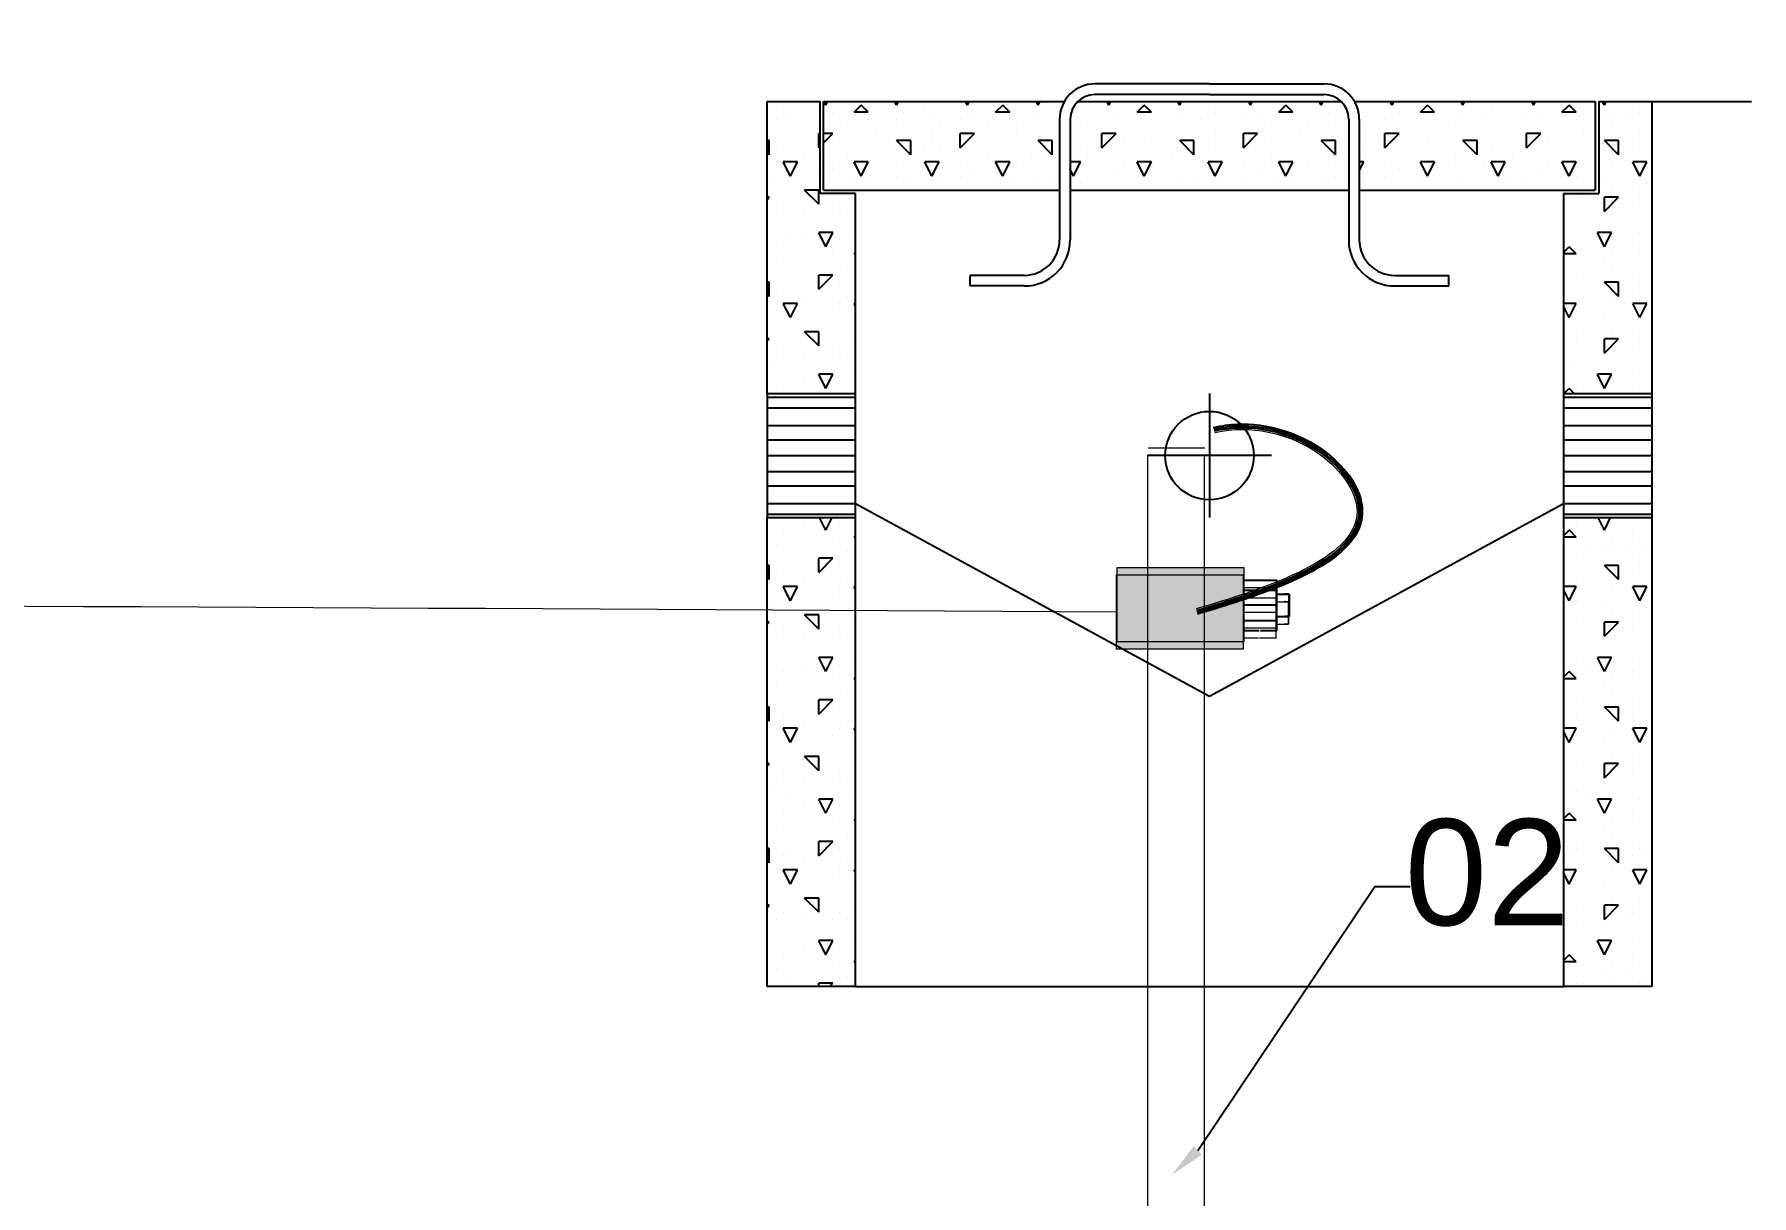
# Model space of a CAD drawing. Header units: inches. Extents: x -3 to 923, y -103 to 154.
# Drawn here: x 617.1718 to 617.657, y 55.8167 to 56.1448 of the extents above; entities that cross this region are included whole.
import ezdxf

# ---------------------------------------------------------------- set-up
doc = ezdxf.new("R2010")
doc.units = ezdxf.units.IN
doc.header["$LTSCALE"] = 10
doc.header["$MEASUREMENT"] = 0
doc.layers.get('DEFPOINTS').update_dxf_attribs({"color": 8})
for name, color, linetype in [('Cotas', 1, 'Continuous'), ('DETALHES', 6, 'Continuous'), ('PARA-RAIOS', 240, 'Continuous')]:
    doc.layers.add(name, color=color, linetype=linetype)
doc.styles.add('Arial', font='arial.ttf')

msp = doc.modelspace()

# ---------------------------------------------------------------- hatches: boundary and pattern name
at = {"layer": 'DETALHES', "linetype": 'Continuous', "lineweight": 0}
for points in [[(617.47779, 55.99416), (617.51356, 55.99416), (617.51356, 55.97318), (617.47779, 55.97318)], [(617.47758, 55.99206), (617.51335, 55.99206), (617.51335, 55.97108), (617.47758, 55.97108)]]:
    msp.add_hatch(color=240, dxfattribs=at).paths.add_polyline_path(points)

# ---------------------------------------------------------------- linework, layer by layer
at = {"layer": 'Cotas', "color": 4, "linetype": 'Continuous'}
for p, q in [((617.50384, 56.13078), (617.4715, 56.13078)), ((617.50384, 56.13078), (617.53619, 56.13078)), ((617.38344, 56.12476), (617.38344, 56.12476)), ((617.39545, 56.12476), (617.39494, 56.12578)), ((617.39544, 56.12476), (617.39595, 56.12578)), ((617.40344, 56.12276), (617.40544, 56.12476)), ((617.40744, 56.12277), (617.40544, 56.12477)), ((617.41545, 56.12476), (617.41494, 56.12578)), ((617.41544, 56.12476), (617.41595, 56.12578)), ((617.42344, 56.12476), (617.42344, 56.12476)), ((617.43545, 56.12476), (617.43494, 56.12578)), ((617.43544, 56.12476), (617.43595, 56.12578)), ((617.44344, 56.12276), (617.44544, 56.12476)), ((617.44744, 56.12277), (617.44544, 56.12477)), ((617.45545, 56.12476), (617.45494, 56.12578)), ((617.45544, 56.12476), (617.45595, 56.12578)), ((617.50384, 56.12778), (617.4715, 56.12778)), ((617.47545, 56.12476), (617.47494, 56.12578)), ((617.47544, 56.12476), (617.47595, 56.12578)), ((617.48344, 56.12276), (617.48544, 56.12476)), ((617.48744, 56.12277), (617.48544, 56.12477)), ((617.49545, 56.12476), (617.49494, 56.12578)), ((617.49544, 56.12476), (617.49595, 56.12578)), ((617.50344, 56.12476), (617.50344, 56.12476)), ((617.50384, 56.12778), (617.53619, 56.12778)), ((617.51545, 56.12476), (617.51494, 56.12578)), ((617.51544, 56.12476), (617.51595, 56.12578)), ((617.52344, 56.12276), (617.52544, 56.12476)), ((617.52744, 56.12277), (617.52544, 56.12477)), ((617.53545, 56.12476), (617.53494, 56.12578)), ((617.53544, 56.12476), (617.53595, 56.12578)), ((617.55545, 56.12476), (617.55494, 56.12578)), ((617.55544, 56.12476), (617.55595, 56.12578)), ((617.56344, 56.12276), (617.56544, 56.12476)), ((617.56744, 56.12277), (617.56544, 56.12477)), ((617.57545, 56.12476), (617.57494, 56.12578)), ((617.57544, 56.12476), (617.57595, 56.12578)), ((617.58344, 56.12476), (617.58344, 56.12476)), ((617.59545, 56.12476), (617.59494, 56.12578)), ((617.59544, 56.12476), (617.59595, 56.12578)), ((617.60344, 56.12276), (617.60544, 56.12476)), ((617.60744, 56.12277), (617.60544, 56.12477)), ((617.61545, 56.12476), (617.61494, 56.12578)), ((617.61544, 56.12476), (617.61595, 56.12578)), ((617.62344, 56.12476), (617.62344, 56.12476)), ((617.38144, 56.12076), (617.38144, 56.12076)), ((617.38544, 56.12276), (617.38544, 56.12276)), ((617.39344, 56.12076), (617.39344, 56.12076)), ((617.39744, 56.12276), (617.39744, 56.12276)), ((617.40744, 56.12276), (617.40344, 56.12276)), ((617.40744, 56.12076), (617.40744, 56.12076)), ((617.41544, 56.12076), (617.41544, 56.12076)), ((617.41744, 56.12276), (617.41744, 56.12276)), ((617.42144, 56.12076), (617.42144, 56.12076)), ((617.42544, 56.12276), (617.42544, 56.12276)), ((617.43344, 56.12076), (617.43344, 56.12076)), ((617.43744, 56.12276), (617.43744, 56.12276)), ((617.44744, 56.12276), (617.44344, 56.12276)), ((617.44744, 56.12076), (617.44744, 56.12076)), ((617.45544, 56.12076), (617.45544, 56.12076)), ((617.45744, 56.12276), (617.45744, 56.12276)), ((617.46144, 56.12076), (617.46144, 56.12076)), ((617.4615, 56.12078), (617.4615, 56.08669)), ((617.4645, 56.12078), (617.4645, 56.08669)), ((617.46544, 56.12276), (617.46544, 56.12276)), ((617.47344, 56.12076), (617.47344, 56.12076)), ((617.47744, 56.12276), (617.47744, 56.12276)), ((617.48744, 56.12276), (617.48344, 56.12276)), ((617.48744, 56.12076), (617.48744, 56.12076)), ((617.49544, 56.12076), (617.49544, 56.12076)), ((617.49744, 56.12276), (617.49744, 56.12276)), ((617.50144, 56.12076), (617.50144, 56.12076)), ((617.50544, 56.12276), (617.50544, 56.12276)), ((617.51344, 56.12076), (617.51344, 56.12076)), ((617.51744, 56.12276), (617.51744, 56.12276)), ((617.52744, 56.12276), (617.52344, 56.12276)), ((617.52744, 56.12076), (617.52744, 56.12076)), ((617.53544, 56.12076), (617.53544, 56.12076)), ((617.53744, 56.12276), (617.53744, 56.12276)), ((617.54144, 56.12076), (617.54144, 56.12076)), ((617.54319, 56.12078), (617.54319, 56.08669)), ((617.54619, 56.12078), (617.54619, 56.08669)), ((617.55344, 56.12076), (617.55344, 56.12076)), ((617.55744, 56.12276), (617.55744, 56.12276)), ((617.56744, 56.12276), (617.56344, 56.12276)), ((617.56744, 56.12076), (617.56744, 56.12076)), ((617.57544, 56.12076), (617.57544, 56.12076)), ((617.57744, 56.12276), (617.57744, 56.12276)), ((617.58144, 56.12076), (617.58144, 56.12076)), ((617.58544, 56.12276), (617.58544, 56.12276)), ((617.59344, 56.12076), (617.59344, 56.12076)), ((617.59744, 56.12276), (617.59744, 56.12276)), ((617.60744, 56.12276), (617.60344, 56.12276)), ((617.60744, 56.12076), (617.60744, 56.12076)), ((617.61544, 56.12076), (617.61544, 56.12076)), ((617.61744, 56.12276), (617.61744, 56.12276)), ((617.62144, 56.12076), (617.62144, 56.12076)), ((617.62544, 56.12276), (617.62544, 56.12276)), ((617.37944, 56.11476), (617.37884, 56.11476)), ((617.37944, 56.11076), (617.37944, 56.11476)), ((617.38544, 56.11676), (617.38544, 56.11676)), ((617.38544, 56.11476), (617.38544, 56.11476)), ((617.38744, 56.11876), (617.38744, 56.11876)), ((617.39384, 56.11676), (617.39344, 56.11676)), ((617.39344, 56.11276), (617.39344, 56.11676)), ((617.39484, 56.11416), (617.39744, 56.11676)), ((617.39744, 56.11676), (617.39484, 56.11676)), ((617.39944, 56.11476), (617.39944, 56.11476)), ((617.40144, 56.11876), (617.40144, 56.11876)), ((617.40544, 56.11476), (617.40544, 56.11476)), ((617.40944, 56.11676), (617.40944, 56.11676)), ((617.41144, 56.11876), (617.41144, 56.11876)), ((617.41944, 56.11077), (617.41544, 56.11477)), ((617.41944, 56.11476), (617.41544, 56.11476)), ((617.41744, 56.11876), (617.41744, 56.11876)), ((617.41944, 56.11076), (617.41944, 56.11476)), ((617.42544, 56.11676), (617.42544, 56.11676)), ((617.42544, 56.11476), (617.42544, 56.11476)), ((617.42744, 56.11876), (617.42744, 56.11876)), ((617.43344, 56.11276), (617.43744, 56.11676)), ((617.43744, 56.11676), (617.43344, 56.11676)), ((617.43344, 56.11276), (617.43344, 56.11676)), ((617.43944, 56.11476), (617.43944, 56.11476)), ((617.44144, 56.11876), (617.44144, 56.11876)), ((617.44544, 56.11476), (617.44544, 56.11476)), ((617.44944, 56.11676), (617.44944, 56.11676)), ((617.45144, 56.11876), (617.45144, 56.11876)), ((617.45944, 56.11077), (617.45544, 56.11477)), ((617.45944, 56.11476), (617.45544, 56.11476)), ((617.45744, 56.11876), (617.45744, 56.11876)), ((617.45944, 56.11076), (617.45944, 56.11476)), ((617.46544, 56.11676), (617.46544, 56.11676)), ((617.46544, 56.11476), (617.46544, 56.11476)), ((617.46744, 56.11876), (617.46744, 56.11876)), ((617.47344, 56.11276), (617.47744, 56.11676)), ((617.47744, 56.11676), (617.47344, 56.11676)), ((617.47344, 56.11276), (617.47344, 56.11676)), ((617.47944, 56.11476), (617.47944, 56.11476)), ((617.48144, 56.11876), (617.48144, 56.11876)), ((617.48544, 56.11476), (617.48544, 56.11476)), ((617.48944, 56.11676), (617.48944, 56.11676)), ((617.49144, 56.11876), (617.49144, 56.11876)), ((617.49944, 56.11077), (617.49544, 56.11477)), ((617.49944, 56.11476), (617.49544, 56.11476)), ((617.49744, 56.11876), (617.49744, 56.11876)), ((617.49944, 56.11076), (617.49944, 56.11476)), ((617.50544, 56.11676), (617.50544, 56.11676)), ((617.50544, 56.11476), (617.50544, 56.11476)), ((617.50744, 56.11876), (617.50744, 56.11876)), ((617.51344, 56.11276), (617.51744, 56.11676)), ((617.51744, 56.11676), (617.51344, 56.11676)), ((617.51344, 56.11276), (617.51344, 56.11676)), ((617.51944, 56.11476), (617.51944, 56.11476)), ((617.52144, 56.11876), (617.52144, 56.11876)), ((617.52544, 56.11476), (617.52544, 56.11476)), ((617.52944, 56.11676), (617.52944, 56.11676)), ((617.53144, 56.11876), (617.53144, 56.11876)), ((617.53944, 56.11077), (617.53544, 56.11477)), ((617.53944, 56.11476), (617.53544, 56.11476)), ((617.53744, 56.11876), (617.53744, 56.11876)), ((617.53944, 56.11076), (617.53944, 56.11476)), ((617.54744, 56.11876), (617.54744, 56.11876)), ((617.55344, 56.11276), (617.55744, 56.11676)), ((617.55744, 56.11676), (617.55344, 56.11676)), ((617.55344, 56.11276), (617.55344, 56.11676)), ((617.55944, 56.11476), (617.55944, 56.11476)), ((617.56144, 56.11876), (617.56144, 56.11876)), ((617.56544, 56.11476), (617.56544, 56.11476)), ((617.56944, 56.11676), (617.56944, 56.11676)), ((617.57144, 56.11876), (617.57144, 56.11876)), ((617.57944, 56.11077), (617.57544, 56.11477)), ((617.57944, 56.11476), (617.57544, 56.11476)), ((617.57744, 56.11876), (617.57744, 56.11876)), ((617.57944, 56.11076), (617.57944, 56.11476)), ((617.58544, 56.11676), (617.58544, 56.11676)), ((617.58544, 56.11476), (617.58544, 56.11476)), ((617.58744, 56.11876), (617.58744, 56.11876)), ((617.59344, 56.11276), (617.59744, 56.11676)), ((617.59744, 56.11676), (617.59344, 56.11676)), ((617.59344, 56.11276), (617.59344, 56.11676)), ((617.59944, 56.11476), (617.59944, 56.11476)), ((617.60144, 56.11876), (617.60144, 56.11876)), ((617.60544, 56.11476), (617.60544, 56.11476)), ((617.60944, 56.11676), (617.60944, 56.11676)), ((617.61144, 56.11876), (617.61144, 56.11876)), ((617.61944, 56.11077), (617.61544, 56.11477)), ((617.61944, 56.11476), (617.61544, 56.11476)), ((617.61744, 56.11876), (617.61744, 56.11876)), ((617.61944, 56.11076), (617.61944, 56.11476)), ((617.62544, 56.11676), (617.62544, 56.11676)), ((617.62544, 56.11476), (617.62544, 56.11476)), ((617.62744, 56.11876), (617.62744, 56.11876)), ((617.37944, 56.11077), (617.37884, 56.11137)), ((617.38344, 56.11276), (617.38344, 56.11276)), ((617.38744, 56.11276), (617.38744, 56.11276)), ((617.38944, 56.11076), (617.38944, 56.11076)), ((617.39344, 56.11276), (617.39384, 56.11316)), ((617.40144, 56.11076), (617.40144, 56.11076)), ((617.41344, 56.11076), (617.41344, 56.11076)), ((617.42344, 56.11276), (617.42344, 56.11276)), ((617.42744, 56.11276), (617.42744, 56.11276)), ((617.42944, 56.11076), (617.42944, 56.11076)), ((617.44144, 56.11076), (617.44144, 56.11076)), ((617.45344, 56.11076), (617.45344, 56.11076)), ((617.46744, 56.11276), (617.46744, 56.11276)), ((617.46944, 56.11076), (617.46944, 56.11076)), ((617.48144, 56.11076), (617.48144, 56.11076)), ((617.49344, 56.11076), (617.49344, 56.11076)), ((617.50344, 56.11276), (617.50344, 56.11276)), ((617.50744, 56.11276), (617.50744, 56.11276)), ((617.50944, 56.11076), (617.50944, 56.11076)), ((617.52144, 56.11076), (617.52144, 56.11076)), ((617.53344, 56.11076), (617.53344, 56.11076)), ((617.54744, 56.11276), (617.54744, 56.11276)), ((617.54944, 56.11076), (617.54944, 56.11076)), ((617.56144, 56.11076), (617.56144, 56.11076)), ((617.57344, 56.11076), (617.57344, 56.11076)), ((617.58344, 56.11276), (617.58344, 56.11276)), ((617.58744, 56.11276), (617.58744, 56.11276)), ((617.58944, 56.11076), (617.58944, 56.11076)), ((617.60144, 56.11076), (617.60144, 56.11076)), ((617.62344, 56.11276), (617.62344, 56.11276)), ((617.62744, 56.11276), (617.62744, 56.11276)), ((617.37944, 56.10476), (617.37944, 56.10476)), ((617.38144, 56.10876), (617.38144, 56.10876)), ((617.38544, 56.10476), (617.38344, 56.10876)), ((617.38544, 56.10876), (617.38344, 56.10876)), ((617.38544, 56.10476), (617.38744, 56.10876)), ((617.38744, 56.10876), (617.38544, 56.10876)), ((617.39344, 56.10876), (617.39344, 56.10876)), ((617.39344, 56.10476), (617.39344, 56.10476)), ((617.39744, 56.10676), (617.39744, 56.10676)), ((617.39944, 56.10876), (617.39944, 56.10876)), ((617.40544, 56.10476), (617.40344, 56.10876)), ((617.40744, 56.10876), (617.40344, 56.10876)), ((617.40344, 56.10476), (617.40344, 56.10476)), ((617.40544, 56.10476), (617.40744, 56.10876)), ((617.40744, 56.10476), (617.40744, 56.10476)), ((617.41144, 56.10876), (617.41144, 56.10876)), ((617.41544, 56.10476), (617.41544, 56.10476)), ((617.41744, 56.10876), (617.41744, 56.10876)), ((617.41944, 56.10476), (617.41944, 56.10476)), ((617.42144, 56.10876), (617.42144, 56.10876)), ((617.42544, 56.10476), (617.42344, 56.10876)), ((617.42544, 56.10876), (617.42344, 56.10876)), ((617.42544, 56.10476), (617.42744, 56.10876)), ((617.42744, 56.10876), (617.42544, 56.10876)), ((617.43344, 56.10876), (617.43344, 56.10876)), ((617.43344, 56.10476), (617.43344, 56.10476)), ((617.43744, 56.10676), (617.43744, 56.10676)), ((617.43944, 56.10876), (617.43944, 56.10876)), ((617.44544, 56.10476), (617.44344, 56.10876)), ((617.44744, 56.10876), (617.44344, 56.10876)), ((617.44344, 56.10476), (617.44344, 56.10476)), ((617.44544, 56.10476), (617.44744, 56.10876)), ((617.44744, 56.10476), (617.44744, 56.10476)), ((617.45144, 56.10876), (617.45144, 56.10876)), ((617.45544, 56.10476), (617.45544, 56.10476)), ((617.45744, 56.10876), (617.45744, 56.10876)), ((617.45944, 56.10476), (617.45944, 56.10476)), ((617.46144, 56.10876), (617.46144, 56.10876)), ((617.46544, 56.10876), (617.4645, 56.10876)), ((617.46544, 56.10476), (617.4645, 56.10666)), ((617.46544, 56.10476), (617.46744, 56.10876)), ((617.46744, 56.10876), (617.46544, 56.10876)), ((617.47344, 56.10876), (617.47344, 56.10876)), ((617.47344, 56.10476), (617.47344, 56.10476)), ((617.47744, 56.10676), (617.47744, 56.10676)), ((617.47944, 56.10876), (617.47944, 56.10876)), ((617.48544, 56.10476), (617.48344, 56.10876)), ((617.48744, 56.10876), (617.48344, 56.10876)), ((617.48344, 56.10476), (617.48344, 56.10476)), ((617.48544, 56.10476), (617.48744, 56.10876)), ((617.48744, 56.10476), (617.48744, 56.10476)), ((617.49144, 56.10876), (617.49144, 56.10876)), ((617.49544, 56.10476), (617.49544, 56.10476)), ((617.49744, 56.10876), (617.49744, 56.10876)), ((617.49944, 56.10476), (617.49944, 56.10476)), ((617.50144, 56.10876), (617.50144, 56.10876)), ((617.50544, 56.10476), (617.50344, 56.10876)), ((617.50544, 56.10876), (617.50344, 56.10876)), ((617.50544, 56.10476), (617.50744, 56.10876)), ((617.50744, 56.10876), (617.50544, 56.10876)), ((617.51344, 56.10876), (617.51344, 56.10876)), ((617.51344, 56.10476), (617.51344, 56.10476)), ((617.51744, 56.10676), (617.51744, 56.10676)), ((617.51944, 56.10876), (617.51944, 56.10876)), ((617.52544, 56.10476), (617.52344, 56.10876)), ((617.52744, 56.10876), (617.52344, 56.10876)), ((617.52344, 56.10476), (617.52344, 56.10476)), ((617.52544, 56.10476), (617.52744, 56.10876)), ((617.52744, 56.10476), (617.52744, 56.10476)), ((617.53144, 56.10876), (617.53144, 56.10876)), ((617.53544, 56.10476), (617.53544, 56.10476)), ((617.53744, 56.10876), (617.53744, 56.10876)), ((617.53944, 56.10476), (617.53944, 56.10476)), ((617.54144, 56.10876), (617.54144, 56.10876)), ((617.54619, 56.10625), (617.54744, 56.10876)), ((617.54744, 56.10876), (617.54619, 56.10876)), ((617.55344, 56.10876), (617.55344, 56.10876)), ((617.55344, 56.10476), (617.55344, 56.10476)), ((617.55744, 56.10676), (617.55744, 56.10676)), ((617.55944, 56.10876), (617.55944, 56.10876)), ((617.56544, 56.10476), (617.56344, 56.10876)), ((617.56744, 56.10876), (617.56344, 56.10876)), ((617.56344, 56.10476), (617.56344, 56.10476)), ((617.56544, 56.10476), (617.56744, 56.10876)), ((617.56744, 56.10476), (617.56744, 56.10476)), ((617.57144, 56.10876), (617.57144, 56.10876)), ((617.57544, 56.10476), (617.57544, 56.10476)), ((617.57744, 56.10876), (617.57744, 56.10876)), ((617.57944, 56.10476), (617.57944, 56.10476)), ((617.58144, 56.10876), (617.58144, 56.10876)), ((617.58544, 56.10476), (617.58344, 56.10876)), ((617.58544, 56.10876), (617.58344, 56.10876)), ((617.58544, 56.10476), (617.58744, 56.10876)), ((617.58744, 56.10876), (617.58544, 56.10876)), ((617.59344, 56.10876), (617.59344, 56.10876)), ((617.59344, 56.10476), (617.59344, 56.10476)), ((617.59744, 56.10676), (617.59744, 56.10676)), ((617.59944, 56.10876), (617.59944, 56.10876)), ((617.60544, 56.10476), (617.60344, 56.10876)), ((617.60744, 56.10876), (617.60344, 56.10876)), ((617.60344, 56.10476), (617.60344, 56.10476)), ((617.60544, 56.10476), (617.60744, 56.10876)), ((617.60744, 56.10476), (617.60744, 56.10476)), ((617.61144, 56.10876), (617.61144, 56.10876)), ((617.61544, 56.10476), (617.61544, 56.10476)), ((617.61744, 56.10876), (617.61744, 56.10876)), ((617.61944, 56.10476), (617.61944, 56.10476)), ((617.62144, 56.10876), (617.62144, 56.10876)), ((617.62544, 56.10476), (617.62344, 56.10876)), ((617.62544, 56.10876), (617.62344, 56.10876)), ((617.62544, 56.10476), (617.62744, 56.10876)), ((617.62744, 56.10876), (617.62544, 56.10876)), ((617.38544, 56.10076), (617.38544, 56.10076)), ((617.38744, 56.10276), (617.38744, 56.10276)), ((617.39344, 56.09677), (617.38944, 56.10077)), ((617.39344, 56.10076), (617.38944, 56.10076)), ((617.39344, 56.09676), (617.39344, 56.10076)), ((617.42744, 56.10276), (617.42744, 56.10276)), ((617.46744, 56.10276), (617.46744, 56.10276)), ((617.50744, 56.10276), (617.50744, 56.10276)), ((617.54744, 56.10276), (617.54744, 56.10276)), ((617.58744, 56.10276), (617.58744, 56.10276)), ((617.61744, 56.10076), (617.61744, 56.10076)), ((617.61744, 56.10076), (617.61744, 56.10076)), ((617.62544, 56.10076), (617.62544, 56.10076)), ((617.62744, 56.10276), (617.62744, 56.10276)), ((617.37884, 56.09816), (617.37944, 56.09876)), ((617.37944, 56.09876), (617.37884, 56.09876)), ((617.38344, 56.09676), (617.38344, 56.09676)), ((617.38544, 56.09876), (617.38544, 56.09876)), ((617.39944, 56.09676), (617.39944, 56.09676)), ((617.40344, 56.09876), (617.40344, 56.09876)), ((617.60744, 56.09876), (617.60744, 56.09876)), ((617.60744, 56.09876), (617.60744, 56.09876)), ((617.61344, 56.09676), (617.61344, 56.09676)), ((617.61544, 56.09476), (617.61944, 56.09876)), ((617.61944, 56.09876), (617.61544, 56.09876)), ((617.61544, 56.09476), (617.61544, 56.09876)), ((617.62344, 56.09676), (617.62344, 56.09676)), ((617.62544, 56.09876), (617.62544, 56.09876)), ((617.37944, 56.09076), (617.37944, 56.09076)), ((617.38144, 56.09476), (617.38144, 56.09476)), ((617.38944, 56.09476), (617.38944, 56.09476)), ((617.39344, 56.09276), (617.39344, 56.09276)), ((617.39744, 56.09476), (617.39744, 56.09476)), ((617.40144, 56.09476), (617.40144, 56.09476)), ((617.60544, 56.09276), (617.60544, 56.09276)), ((617.61344, 56.09076), (617.61344, 56.09076)), ((617.61944, 56.09076), (617.61944, 56.09076)), ((617.62144, 56.09476), (617.62144, 56.09476)), ((617.38544, 56.08876), (617.38544, 56.08876)), ((617.38944, 56.08676), (617.38944, 56.08676)), ((617.39744, 56.08876), (617.39344, 56.08876)), ((617.39545, 56.08476), (617.39345, 56.08876)), ((617.39544, 56.08476), (617.39744, 56.08876)), ((617.39944, 56.08676), (617.39944, 56.08676)), ((617.40344, 56.08876), (617.40344, 56.08876)), ((617.61744, 56.08876), (617.61344, 56.08876)), ((617.61545, 56.08476), (617.61345, 56.08876)), ((617.61544, 56.08476), (617.61744, 56.08876)), ((617.62544, 56.08876), (617.62544, 56.08876)), ((617.38144, 56.08076), (617.38144, 56.08076)), ((617.38344, 56.08476), (617.38344, 56.08476)), ((617.38544, 56.08276), (617.38544, 56.08276)), ((617.39344, 56.08076), (617.39344, 56.08076)), ((617.39744, 56.08276), (617.39744, 56.08276)), ((617.40344, 56.08276), (617.40384, 56.08316)), ((617.40384, 56.08276), (617.40344, 56.08276)), ((617.60384, 56.08316), (617.60544, 56.08476)), ((617.60744, 56.08276), (617.60384, 56.08276)), ((617.60744, 56.08277), (617.60544, 56.08477)), ((617.60744, 56.08276), (617.60744, 56.08276)), ((617.61144, 56.08276), (617.61144, 56.08276)), ((617.61544, 56.08076), (617.61544, 56.08076)), ((617.61744, 56.08276), (617.61744, 56.08276)), ((617.62144, 56.08076), (617.62144, 56.08076)), ((617.62344, 56.08476), (617.62344, 56.08476)), ((617.62544, 56.08276), (617.62544, 56.08276)), ((617.38544, 56.07676), (617.38544, 56.07676)), ((617.38744, 56.07876), (617.38744, 56.07876)), ((617.39344, 56.07276), (617.39744, 56.07676)), ((617.39744, 56.07676), (617.39344, 56.07676)), ((617.39344, 56.07276), (617.39344, 56.07676)), ((617.40144, 56.07876), (617.40144, 56.07876)), ((617.4515, 56.07669), (617.43624, 56.07669)), ((617.43624, 56.07369), (617.43624, 56.07669)), ((617.55619, 56.07669), (617.57144, 56.07669)), ((617.57144, 56.07369), (617.57144, 56.07669)), ((617.60944, 56.07676), (617.60944, 56.07676)), ((617.61744, 56.07876), (617.61744, 56.07876)), ((617.62544, 56.07676), (617.62544, 56.07676)), ((617.62744, 56.07876), (617.62744, 56.07876)), ((617.37944, 56.07476), (617.37884, 56.07476)), ((617.37944, 56.07077), (617.37884, 56.07137)), ((617.37944, 56.07076), (617.37944, 56.07476)), ((617.38344, 56.07276), (617.38344, 56.07276)), ((617.38544, 56.07476), (617.38544, 56.07476)), ((617.38744, 56.07276), (617.38744, 56.07276)), ((617.38944, 56.07076), (617.38944, 56.07076)), ((617.39944, 56.07476), (617.39944, 56.07476)), ((617.40144, 56.07076), (617.40144, 56.07076)), ((617.4515, 56.07369), (617.43624, 56.07369)), ((617.55619, 56.07369), (617.57144, 56.07369)), ((617.60544, 56.07476), (617.60544, 56.07476)), ((617.61144, 56.07276), (617.61144, 56.07276)), ((617.61344, 56.07076), (617.61344, 56.07076)), ((617.61944, 56.07077), (617.61544, 56.07477)), ((617.61944, 56.07476), (617.61544, 56.07476)), ((617.61944, 56.07076), (617.61944, 56.07476)), ((617.62344, 56.07276), (617.62344, 56.07276)), ((617.62544, 56.07476), (617.62544, 56.07476)), ((617.62744, 56.07276), (617.62744, 56.07276)), ((617.38144, 56.06876), (617.38144, 56.06876)), ((617.38544, 56.06476), (617.38344, 56.06876)), ((617.38544, 56.06876), (617.38344, 56.06876)), ((617.38544, 56.06476), (617.38744, 56.06876)), ((617.38744, 56.06876), (617.38544, 56.06876)), ((617.39344, 56.06876), (617.39344, 56.06876)), ((617.39744, 56.06676), (617.39744, 56.06676)), ((617.39944, 56.06876), (617.39944, 56.06876)), ((617.40384, 56.06797), (617.40344, 56.06876)), ((617.40384, 56.06876), (617.40344, 56.06876)), ((617.60744, 56.06876), (617.60384, 56.06876)), ((617.60544, 56.06476), (617.60384, 56.06797)), ((617.60544, 56.06476), (617.60744, 56.06876)), ((617.60744, 56.06676), (617.60744, 56.06676)), ((617.61744, 56.06876), (617.61744, 56.06876)), ((617.62144, 56.06876), (617.62144, 56.06876)), ((617.62544, 56.06476), (617.62344, 56.06876)), ((617.62544, 56.06876), (617.62344, 56.06876)), ((617.62544, 56.06476), (617.62744, 56.06876)), ((617.62744, 56.06876), (617.62544, 56.06876)), ((617.37944, 56.06476), (617.37944, 56.06476)), ((617.38744, 56.06276), (617.38744, 56.06276)), ((617.39344, 56.06476), (617.39344, 56.06476)), ((617.40344, 56.06476), (617.40344, 56.06476)), ((617.61144, 56.06476), (617.61144, 56.06476)), ((617.61544, 56.06476), (617.61544, 56.06476)), ((617.61944, 56.06476), (617.61944, 56.06476)), ((617.62744, 56.06276), (617.62744, 56.06276)), ((617.37884, 56.05816), (617.37944, 56.05876)), ((617.37944, 56.05876), (617.37884, 56.05876)), ((617.38344, 56.05676), (617.38344, 56.05676)), ((617.38544, 56.06076), (617.38544, 56.06076)), ((617.38544, 56.05876), (617.38544, 56.05876)), ((617.39344, 56.05677), (617.38944, 56.06077)), ((617.39344, 56.06076), (617.38944, 56.06076)), ((617.39344, 56.05676), (617.39344, 56.06076)), ((617.39944, 56.05676), (617.39944, 56.05676)), ((617.40344, 56.05876), (617.40344, 56.05876)), ((617.60544, 56.06076), (617.60544, 56.06076)), ((617.60744, 56.06076), (617.60744, 56.06076)), ((617.60744, 56.05876), (617.60744, 56.05876)), ((617.61344, 56.05676), (617.61344, 56.05676)), ((617.61544, 56.05476), (617.61944, 56.05876)), ((617.61944, 56.05876), (617.61544, 56.05876)), ((617.61544, 56.05476), (617.61544, 56.05876)), ((617.61744, 56.06076), (617.61744, 56.06076)), ((617.61744, 56.06076), (617.61744, 56.06076)), ((617.62344, 56.05676), (617.62344, 56.05676)), ((617.62544, 56.06076), (617.62544, 56.06076)), ((617.62544, 56.05876), (617.62544, 56.05876)), ((617.38144, 56.05476), (617.38144, 56.05476)), ((617.38944, 56.05476), (617.38944, 56.05476)), ((617.39344, 56.05276), (617.39344, 56.05276)), ((617.39744, 56.05476), (617.39744, 56.05476)), ((617.40144, 56.05476), (617.40144, 56.05476)), ((617.60544, 56.05276), (617.60544, 56.05276)), ((617.62144, 56.05476), (617.62144, 56.05476)), ((617.37944, 56.05076), (617.37944, 56.05076)), ((617.38544, 56.04876), (617.38544, 56.04876)), ((617.38944, 56.04676), (617.38944, 56.04676)), ((617.39744, 56.04876), (617.39344, 56.04876)), ((617.39545, 56.04476), (617.39345, 56.04876)), ((617.39544, 56.04476), (617.39744, 56.04876)), ((617.39944, 56.04676), (617.39944, 56.04676)), ((617.40344, 56.04876), (617.40344, 56.04876)), ((617.61144, 56.04676), (617.61144, 56.04676)), ((617.61344, 56.05076), (617.61344, 56.05076)), ((617.61744, 56.04876), (617.61344, 56.04876)), ((617.61545, 56.04476), (617.61345, 56.04876)), ((617.61544, 56.04476), (617.61744, 56.04876)), ((617.61944, 56.05076), (617.61944, 56.05076)), ((617.62544, 56.04876), (617.62544, 56.04876)), ((617.37884, 56.04328), (617.37884, 56.00828)), ((617.37884, 56.04328), (617.40384, 56.04328)), ((617.37884, 56.04328), (617.40384, 56.04328)), ((617.37884, 56.04328), (617.40384, 56.04328)), ((617.37884, 56.04228), (617.40384, 56.04228)), ((617.38344, 56.04476), (617.38344, 56.04476)), ((617.40384, 56.00828), (617.40384, 56.04328)), ((617.50384, 56.04328), (617.50384, 56.00828)), ((617.60384, 56.04328), (617.62884, 56.04328)), ((617.60384, 56.04328), (617.62884, 56.04328)), ((617.60384, 56.04328), (617.60384, 56.00828)), ((617.60384, 56.04228), (617.62884, 56.04228)), ((617.60396, 56.04328), (617.60544, 56.04476)), ((617.60693, 56.04328), (617.60544, 56.04477)), ((617.60744, 56.04476), (617.60744, 56.04476)), ((617.62344, 56.04476), (617.62344, 56.04476)), ((617.62884, 56.04328), (617.62884, 56.00828)), ((617.37884, 56.03928), (617.40384, 56.03928)), ((617.60384, 56.03928), (617.62884, 56.03928)), ((617.37884, 56.03428), (617.40384, 56.03428)), ((617.60384, 56.03428), (617.62884, 56.03428)), ((617.37884, 56.03028), (617.40384, 56.03028)), ((617.60384, 56.03028), (617.62884, 56.03028)), ((617.37884, 56.02578), (617.40384, 56.02578)), ((617.37884, 56.02578), (617.40384, 56.02578)), ((617.52134, 56.02578), (617.48634, 56.02578)), ((617.60384, 56.02578), (617.62884, 56.02578)), ((617.37884, 56.02128), (617.40384, 56.02128)), ((617.37884, 56.01728), (617.40384, 56.01728)), ((617.60384, 56.02128), (617.62884, 56.02128)), ((617.60384, 56.01728), (617.62884, 56.01728)), ((617.37884, 56.01228), (617.40384, 56.01228)), ((617.37884, 56.00928), (617.40384, 56.00928)), ((617.37884, 56.00828), (617.40384, 56.00828)), ((617.37884, 56.00828), (617.40384, 56.00828)), ((617.39545, 56.00476), (617.39369, 56.00828)), ((617.39544, 56.00476), (617.3972, 56.00828)), ((617.50384, 55.9577), (617.40384, 56.01217)), ((617.60384, 56.01217), (617.50384, 55.9577)), ((617.60384, 56.01228), (617.62884, 56.01228)), ((617.60384, 56.00928), (617.62884, 56.00928)), ((617.60384, 56.00828), (617.62884, 56.00828)), ((617.61545, 56.00476), (617.61369, 56.00828)), ((617.61544, 56.00476), (617.6172, 56.00828)), ((617.38344, 56.00476), (617.38344, 56.00476)), ((617.38544, 56.00276), (617.38544, 56.00276)), ((617.38944, 56.00676), (617.38944, 56.00676)), ((617.39744, 56.00276), (617.39744, 56.00276)), ((617.39944, 56.00676), (617.39944, 56.00676)), ((617.40344, 56.00276), (617.40384, 56.00316)), ((617.40384, 56.00276), (617.40344, 56.00276)), ((617.60384, 56.00316), (617.60544, 56.00476)), ((617.60744, 56.00276), (617.60384, 56.00276)), ((617.60744, 56.00277), (617.60544, 56.00477)), ((617.60744, 56.00676), (617.60744, 56.00676)), ((617.61744, 56.00276), (617.61744, 56.00276)), ((617.62344, 56.00476), (617.62344, 56.00476)), ((617.62544, 56.00276), (617.62544, 56.00276)), ((617.38144, 56.00076), (617.38144, 56.00076)), ((617.38744, 55.99876), (617.38744, 55.99876)), ((617.39344, 56.00076), (617.39344, 56.00076)), ((617.40144, 55.99876), (617.40144, 55.99876)), ((617.61144, 56.00076), (617.61144, 56.00076)), ((617.61544, 56.00076), (617.61544, 56.00076)), ((617.61744, 55.99876), (617.61744, 55.99876)), ((617.62144, 56.00076), (617.62144, 56.00076)), ((617.62744, 55.99876), (617.62744, 55.99876)), ((617.37944, 55.99476), (617.37884, 55.99476)), ((617.37944, 55.99076), (617.37944, 55.99476)), ((617.38544, 55.99676), (617.38544, 55.99676)), ((617.38544, 55.99476), (617.38544, 55.99476)), ((617.39344, 55.99276), (617.39744, 55.99676)), ((617.39744, 55.99676), (617.39344, 55.99676)), ((617.39344, 55.99276), (617.39344, 55.99676)), ((617.39944, 55.99476), (617.39944, 55.99476)), ((617.60544, 55.99476), (617.60544, 55.99476)), ((617.60944, 55.99676), (617.60944, 55.99676)), ((617.61944, 55.99077), (617.61544, 55.99477)), ((617.61944, 55.99476), (617.61544, 55.99476)), ((617.61944, 55.99076), (617.61944, 55.99476)), ((617.62544, 55.99676), (617.62544, 55.99676)), ((617.62544, 55.99476), (617.62544, 55.99476)), ((617.37944, 55.99077), (617.37884, 55.99137)), ((617.38144, 55.98876), (617.38144, 55.98876)), ((617.38344, 55.99276), (617.38344, 55.99276)), ((617.38544, 55.98476), (617.38344, 55.98876)), ((617.38544, 55.98876), (617.38344, 55.98876)), ((617.38544, 55.98476), (617.38744, 55.98876)), ((617.38744, 55.98876), (617.38544, 55.98876)), ((617.38744, 55.99276), (617.38744, 55.99276)), ((617.38944, 55.99076), (617.38944, 55.99076)), ((617.39344, 55.98876), (617.39344, 55.98876)), ((617.39944, 55.98876), (617.39944, 55.98876)), ((617.40144, 55.99076), (617.40144, 55.99076)), ((617.40384, 55.98797), (617.40344, 55.98876)), ((617.40384, 55.98876), (617.40344, 55.98876)), ((617.60744, 55.98876), (617.60384, 55.98876)), ((617.60544, 55.98476), (617.60744, 55.98876)), ((617.60744, 55.99076), (617.60744, 55.99076)), ((617.61144, 55.99276), (617.61144, 55.99276)), ((617.61344, 55.99076), (617.61344, 55.99076)), ((617.61744, 55.98876), (617.61744, 55.98876)), ((617.62144, 55.98876), (617.62144, 55.98876)), ((617.62344, 55.99276), (617.62344, 55.99276)), ((617.62544, 55.98476), (617.62344, 55.98876)), ((617.62544, 55.98876), (617.62344, 55.98876)), ((617.62544, 55.98476), (617.62744, 55.98876)), ((617.62744, 55.98876), (617.62544, 55.98876)), ((617.62744, 55.99276), (617.62744, 55.99276)), ((617.37944, 55.98476), (617.37944, 55.98476)), ((617.39344, 55.98476), (617.39344, 55.98476)), ((617.39744, 55.98676), (617.39744, 55.98676)), ((617.40344, 55.98476), (617.40344, 55.98476)), ((617.60544, 55.98476), (617.60384, 55.98797)), ((617.60744, 55.98476), (617.60744, 55.98476)), ((617.61544, 55.98476), (617.61544, 55.98476)), ((617.61944, 55.98476), (617.61944, 55.98476)), ((617.37884, 55.97816), (617.37944, 55.97876)), ((617.37944, 55.97876), (617.37884, 55.97876)), ((617.38544, 55.98076), (617.38544, 55.98076)), ((617.38544, 55.97876), (617.38544, 55.97876)), ((617.38744, 55.98276), (617.38744, 55.98276)), ((617.39344, 55.97677), (617.38944, 55.98077)), ((617.39344, 55.98076), (617.38944, 55.98076)), ((617.39344, 55.97676), (617.39344, 55.98076)), ((617.40344, 55.97876), (617.40344, 55.97876)), ((617.60544, 55.98076), (617.60544, 55.98076)), ((617.60744, 55.97876), (617.60744, 55.97876)), ((617.61544, 55.97476), (617.61944, 55.97876)), ((617.61944, 55.97876), (617.61544, 55.97876)), ((617.61544, 55.97476), (617.61544, 55.97876)), ((617.61744, 55.98076), (617.61744, 55.98076)), ((617.61744, 55.98076), (617.61744, 55.98076)), ((617.62544, 55.98076), (617.62544, 55.98076)), ((617.62544, 55.97876), (617.62544, 55.97876)), ((617.62744, 55.98276), (617.62744, 55.98276)), ((617.38144, 55.97476), (617.38144, 55.97476)), ((617.38344, 55.97676), (617.38344, 55.97676)), ((617.38944, 55.97476), (617.38944, 55.97476)), ((617.39744, 55.97476), (617.39744, 55.97476)), ((617.39944, 55.97676), (617.39944, 55.97676)), ((617.40144, 55.97476), (617.40144, 55.97476)), ((617.61144, 55.97476), (617.61144, 55.97476)), ((617.61344, 55.97676), (617.61344, 55.97676)), ((617.62144, 55.97476), (617.62144, 55.97476)), ((617.62344, 55.97676), (617.62344, 55.97676)), ((617.37944, 55.97076), (617.37944, 55.97076)), ((617.38544, 55.96876), (617.38544, 55.96876)), ((617.39344, 55.97276), (617.39344, 55.97276)), ((617.39744, 55.96876), (617.39344, 55.96876)), ((617.39545, 55.96476), (617.39345, 55.96876)), ((617.39544, 55.96476), (617.39744, 55.96876)), ((617.40344, 55.96876), (617.40344, 55.96876)), ((617.60544, 55.97276), (617.60544, 55.97276)), ((617.60744, 55.96876), (617.60744, 55.96876)), ((617.61344, 55.97076), (617.61344, 55.97076)), ((617.61744, 55.96876), (617.61344, 55.96876)), ((617.61545, 55.96476), (617.61345, 55.96876)), ((617.61544, 55.96476), (617.61744, 55.96876)), ((617.61944, 55.97076), (617.61944, 55.97076)), ((617.62544, 55.96876), (617.62544, 55.96876)), ((617.38344, 55.96476), (617.38344, 55.96476)), ((617.38944, 55.96676), (617.38944, 55.96676)), ((617.39944, 55.96676), (617.39944, 55.96676)), ((617.60384, 55.96316), (617.60544, 55.96476)), ((617.60744, 55.96277), (617.60544, 55.96477)), ((617.61144, 55.96476), (617.61144, 55.96476)), ((617.62344, 55.96476), (617.62344, 55.96476)), ((617.38144, 55.96076), (617.38144, 55.96076)), ((617.38544, 55.96276), (617.38544, 55.96276)), ((617.39344, 55.96076), (617.39344, 55.96076)), ((617.39744, 55.96276), (617.39744, 55.96276)), ((617.40344, 55.96276), (617.40384, 55.96316)), ((617.40384, 55.96276), (617.40344, 55.96276)), ((617.60744, 55.96276), (617.60384, 55.96276)), ((617.61544, 55.96076), (617.61544, 55.96076)), ((617.61744, 55.96276), (617.61744, 55.96276)), ((617.62144, 55.96076), (617.62144, 55.96076)), ((617.62544, 55.96276), (617.62544, 55.96276)), ((617.37944, 55.95476), (617.37884, 55.95476)), ((617.37944, 55.95076), (617.37944, 55.95476)), ((617.38544, 55.95676), (617.38544, 55.95676)), ((617.38544, 55.95476), (617.38544, 55.95476)), ((617.38744, 55.95876), (617.38744, 55.95876)), ((617.39344, 55.95276), (617.39744, 55.95676)), ((617.39744, 55.95676), (617.39344, 55.95676)), ((617.39344, 55.95276), (617.39344, 55.95676)), ((617.39944, 55.95476), (617.39944, 55.95476)), ((617.40144, 55.95876), (617.40144, 55.95876)), ((617.60544, 55.95476), (617.60544, 55.95476)), ((617.60944, 55.95676), (617.60944, 55.95676)), ((617.61144, 55.95676), (617.61144, 55.95676)), ((617.61944, 55.95077), (617.61544, 55.95477)), ((617.61944, 55.95476), (617.61544, 55.95476)), ((617.61744, 55.95876), (617.61744, 55.95876)), ((617.61944, 55.95076), (617.61944, 55.95476)), ((617.62544, 55.95676), (617.62544, 55.95676)), ((617.62544, 55.95476), (617.62544, 55.95476)), ((617.62744, 55.95876), (617.62744, 55.95876)), ((617.37944, 55.95077), (617.37884, 55.95137)), ((617.38344, 55.95276), (617.38344, 55.95276)), ((617.38744, 55.95276), (617.38744, 55.95276)), ((617.38944, 55.95076), (617.38944, 55.95076)), ((617.40144, 55.95076), (617.40144, 55.95076)), ((617.60744, 55.95276), (617.60744, 55.95276)), ((617.61344, 55.95076), (617.61344, 55.95076)), ((617.62344, 55.95276), (617.62344, 55.95276)), ((617.62744, 55.95276), (617.62744, 55.95276)), ((617.37944, 55.94476), (617.37944, 55.94476)), ((617.38144, 55.94876), (617.38144, 55.94876)), ((617.38544, 55.94476), (617.38344, 55.94876)), ((617.38544, 55.94876), (617.38344, 55.94876)), ((617.38544, 55.94476), (617.38744, 55.94876)), ((617.38744, 55.94876), (617.38544, 55.94876)), ((617.39344, 55.94876), (617.39344, 55.94876)), ((617.39344, 55.94476), (617.39344, 55.94476)), ((617.39744, 55.94676), (617.39744, 55.94676)), ((617.39944, 55.94876), (617.39944, 55.94876)), ((617.40384, 55.94797), (617.40344, 55.94876)), ((617.40384, 55.94876), (617.40344, 55.94876)), ((617.40344, 55.94476), (617.40344, 55.94476)), ((617.60744, 55.94876), (617.60384, 55.94876)), ((617.60544, 55.94476), (617.60384, 55.94797)), ((617.60544, 55.94476), (617.60744, 55.94876)), ((617.60744, 55.94676), (617.60744, 55.94676)), ((617.61544, 55.94476), (617.61544, 55.94476)), ((617.61744, 55.94876), (617.61744, 55.94876)), ((617.61944, 55.94476), (617.61944, 55.94476)), ((617.62144, 55.94876), (617.62144, 55.94876)), ((617.62544, 55.94476), (617.62344, 55.94876)), ((617.62544, 55.94876), (617.62344, 55.94876)), ((617.62544, 55.94476), (617.62744, 55.94876)), ((617.62744, 55.94876), (617.62544, 55.94876)), ((617.38544, 55.94076), (617.38544, 55.94076)), ((617.38744, 55.94276), (617.38744, 55.94276)), ((617.39344, 55.93677), (617.38944, 55.94077)), ((617.39344, 55.94076), (617.38944, 55.94076)), ((617.39344, 55.93676), (617.39344, 55.94076)), ((617.60544, 55.94076), (617.60544, 55.94076)), ((617.61744, 55.94076), (617.61744, 55.94076)), ((617.61744, 55.94076), (617.61744, 55.94076)), ((617.62544, 55.94076), (617.62544, 55.94076)), ((617.62744, 55.94276), (617.62744, 55.94276)), ((617.37884, 55.93816), (617.37944, 55.93876)), ((617.37944, 55.93876), (617.37884, 55.93876)), ((617.38344, 55.93676), (617.38344, 55.93676)), ((617.38544, 55.93876), (617.38544, 55.93876)), ((617.39944, 55.93676), (617.39944, 55.93676)), ((617.40344, 55.93876), (617.40344, 55.93876)), ((617.60744, 55.93876), (617.60744, 55.93876)), ((617.61144, 55.93876), (617.61144, 55.93876)), ((617.61344, 55.93676), (617.61344, 55.93676)), ((617.61544, 55.93476), (617.61944, 55.93876)), ((617.61944, 55.93876), (617.61544, 55.93876)), ((617.61544, 55.93476), (617.61544, 55.93876)), ((617.62344, 55.93676), (617.62344, 55.93676)), ((617.62544, 55.93876), (617.62544, 55.93876)), ((617.37944, 55.93076), (617.37944, 55.93076)), ((617.38144, 55.93476), (617.38144, 55.93476)), ((617.38944, 55.93476), (617.38944, 55.93476)), ((617.39344, 55.93276), (617.39344, 55.93276)), ((617.39744, 55.93476), (617.39744, 55.93476)), ((617.40144, 55.93476), (617.40144, 55.93476)), ((617.60544, 55.93276), (617.60544, 55.93276)), ((617.60744, 55.93076), (617.60744, 55.93076)), ((617.61344, 55.93076), (617.61344, 55.93076)), ((617.61944, 55.93076), (617.61944, 55.93076)), ((617.62144, 55.93476), (617.62144, 55.93476)), ((617.38544, 55.92876), (617.38544, 55.92876)), ((617.38944, 55.92676), (617.38944, 55.92676)), ((617.39744, 55.92876), (617.39344, 55.92876)), ((617.39545, 55.92476), (617.39345, 55.92876)), ((617.39544, 55.92476), (617.39744, 55.92876)), ((617.39944, 55.92676), (617.39944, 55.92676)), ((617.40344, 55.92876), (617.40344, 55.92876)), ((617.61144, 55.92876), (617.61144, 55.92876)), ((617.61744, 55.92876), (617.61344, 55.92876)), ((617.61545, 55.92476), (617.61345, 55.92876)), ((617.61544, 55.92476), (617.61744, 55.92876)), ((617.62544, 55.92876), (617.62544, 55.92876)), ((617.38144, 55.92076), (617.38144, 55.92076)), ((617.38344, 55.92476), (617.38344, 55.92476)), ((617.38544, 55.92276), (617.38544, 55.92276)), ((617.39344, 55.92076), (617.39344, 55.92076)), ((617.39744, 55.92276), (617.39744, 55.92276)), ((617.40344, 55.92276), (617.40384, 55.92316)), ((617.40384, 55.92276), (617.40344, 55.92276)), ((617.60384, 55.92316), (617.60544, 55.92476)), ((617.60744, 55.92276), (617.60384, 55.92276)), ((617.60744, 55.92277), (617.60544, 55.92477)), ((617.61144, 55.92076), (617.61144, 55.92076)), ((617.61544, 55.92076), (617.61544, 55.92076)), ((617.61744, 55.92276), (617.61744, 55.92276)), ((617.62144, 55.92076), (617.62144, 55.92076)), ((617.62344, 55.92476), (617.62344, 55.92476)), ((617.62544, 55.92276), (617.62544, 55.92276)), ((617.38544, 55.91676), (617.38544, 55.91676)), ((617.38744, 55.91876), (617.38744, 55.91876)), ((617.39344, 55.91276), (617.39744, 55.91676)), ((617.39744, 55.91676), (617.39344, 55.91676)), ((617.39344, 55.91276), (617.39344, 55.91676)), ((617.40144, 55.91876), (617.40144, 55.91876)), ((617.60944, 55.91676), (617.60944, 55.91676)), ((617.61744, 55.91876), (617.61744, 55.91876)), ((617.62544, 55.91676), (617.62544, 55.91676)), ((617.62744, 55.91876), (617.62744, 55.91876)), ((617.37944, 55.91476), (617.37884, 55.91476)), ((617.37944, 55.91077), (617.37884, 55.91137)), ((617.37944, 55.91076), (617.37944, 55.91476)), ((617.38344, 55.91276), (617.38344, 55.91276)), ((617.38544, 55.91476), (617.38544, 55.91476)), ((617.38744, 55.91276), (617.38744, 55.91276)), ((617.38944, 55.91076), (617.38944, 55.91076)), ((617.39944, 55.91476), (617.39944, 55.91476)), ((617.40144, 55.91076), (617.40144, 55.91076)), ((617.60544, 55.91476), (617.60544, 55.91476)), ((617.60744, 55.91476), (617.60744, 55.91476)), ((617.61344, 55.91076), (617.61344, 55.91076)), ((617.61944, 55.91077), (617.61544, 55.91477)), ((617.61944, 55.91476), (617.61544, 55.91476)), ((617.61944, 55.91076), (617.61944, 55.91476)), ((617.62344, 55.91276), (617.62344, 55.91276)), ((617.62544, 55.91476), (617.62544, 55.91476)), ((617.62744, 55.91276), (617.62744, 55.91276)), ((617.38144, 55.90876), (617.38144, 55.90876)), ((617.38544, 55.90476), (617.38344, 55.90876)), ((617.38544, 55.90876), (617.38344, 55.90876)), ((617.38544, 55.90476), (617.38744, 55.90876)), ((617.38744, 55.90876), (617.38544, 55.90876)), ((617.39344, 55.90876), (617.39344, 55.90876)), ((617.39744, 55.90676), (617.39744, 55.90676)), ((617.39944, 55.90876), (617.39944, 55.90876)), ((617.40384, 55.90797), (617.40344, 55.90876)), ((617.40384, 55.90876), (617.40344, 55.90876)), ((617.60744, 55.90876), (617.60384, 55.90876)), ((617.60544, 55.90476), (617.60384, 55.90797)), ((617.60544, 55.90476), (617.60744, 55.90876)), ((617.60744, 55.90876), (617.60744, 55.90876)), ((617.61744, 55.90876), (617.61744, 55.90876)), ((617.62144, 55.90876), (617.62144, 55.90876)), ((617.62544, 55.90476), (617.62344, 55.90876)), ((617.62544, 55.90876), (617.62344, 55.90876)), ((617.62544, 55.90476), (617.62744, 55.90876)), ((617.62744, 55.90876), (617.62544, 55.90876)), ((617.37944, 55.90476), (617.37944, 55.90476)), ((617.38744, 55.90276), (617.38744, 55.90276)), ((617.39344, 55.90476), (617.39344, 55.90476)), ((617.40344, 55.90476), (617.40344, 55.90476)), ((617.61144, 55.90276), (617.61144, 55.90276)), ((617.61544, 55.90476), (617.61544, 55.90476)), ((617.61944, 55.90476), (617.61944, 55.90476)), ((617.62744, 55.90276), (617.62744, 55.90276)), ((617.37884, 55.89816), (617.37944, 55.89876)), ((617.37944, 55.89876), (617.37884, 55.89876)), ((617.38344, 55.89676), (617.38344, 55.89676)), ((617.38544, 55.90076), (617.38544, 55.90076)), ((617.38544, 55.89876), (617.38544, 55.89876)), ((617.39344, 55.89677), (617.38944, 55.90077)), ((617.39344, 55.90076), (617.38944, 55.90076)), ((617.39344, 55.89676), (617.39344, 55.90076)), ((617.39944, 55.89676), (617.39944, 55.89676)), ((617.40344, 55.89876), (617.40344, 55.89876)), ((617.60544, 55.90076), (617.60544, 55.90076)), ((617.60744, 55.89876), (617.60744, 55.89876)), ((617.61344, 55.89676), (617.61344, 55.89676)), ((617.61544, 55.89476), (617.61944, 55.89876)), ((617.61944, 55.89876), (617.61544, 55.89876)), ((617.61544, 55.89476), (617.61544, 55.89876)), ((617.61744, 55.90076), (617.61744, 55.90076)), ((617.61744, 55.90076), (617.61744, 55.90076)), ((617.62344, 55.89676), (617.62344, 55.89676)), ((617.62544, 55.90076), (617.62544, 55.90076)), ((617.62544, 55.89876), (617.62544, 55.89876)), ((617.38144, 55.89476), (617.38144, 55.89476)), ((617.38944, 55.89476), (617.38944, 55.89476)), ((617.39344, 55.89276), (617.39344, 55.89276)), ((617.39744, 55.89476), (617.39744, 55.89476)), ((617.40144, 55.89476), (617.40144, 55.89476)), ((617.60544, 55.89276), (617.60544, 55.89276)), ((617.60744, 55.89276), (617.60744, 55.89276)), ((617.61144, 55.89276), (617.61144, 55.89276)), ((617.62144, 55.89476), (617.62144, 55.89476)), ((617.37944, 55.89076), (617.37944, 55.89076)), ((617.38544, 55.88876), (617.38544, 55.88876)), ((617.38944, 55.88676), (617.38944, 55.88676)), ((617.39744, 55.88876), (617.39344, 55.88876)), ((617.39545, 55.88476), (617.39345, 55.88876)), ((617.39544, 55.88476), (617.39744, 55.88876)), ((617.39944, 55.88676), (617.39944, 55.88676)), ((617.40344, 55.88876), (617.40344, 55.88876)), ((617.61344, 55.89076), (617.61344, 55.89076)), ((617.61744, 55.88876), (617.61344, 55.88876)), ((617.61545, 55.88476), (617.61345, 55.88876)), ((617.61544, 55.88476), (617.61744, 55.88876)), ((617.61944, 55.89076), (617.61944, 55.89076)), ((617.62544, 55.88876), (617.62544, 55.88876)), ((617.38344, 55.88476), (617.38344, 55.88476)), ((617.38544, 55.88276), (617.38544, 55.88276)), ((617.39744, 55.88276), (617.39744, 55.88276)), ((617.40344, 55.88276), (617.40384, 55.88316)), ((617.40384, 55.88276), (617.40344, 55.88276)), ((617.60384, 55.88316), (617.60544, 55.88476)), ((617.60744, 55.88276), (617.60384, 55.88276)), ((617.60744, 55.88277), (617.60544, 55.88477)), ((617.61144, 55.88476), (617.61144, 55.88476)), ((617.61744, 55.88276), (617.61744, 55.88276)), ((617.62344, 55.88476), (617.62344, 55.88476)), ((617.62544, 55.88276), (617.62544, 55.88276)), ((617.38144, 55.88076), (617.38144, 55.88076)), ((617.38544, 55.87676), (617.38544, 55.87676)), ((617.38744, 55.87876), (617.38744, 55.87876)), ((617.39344, 55.88076), (617.39344, 55.88076)), ((617.39744, 55.87676), (617.39344, 55.87676)), ((617.39344, 55.87578), (617.39344, 55.87676)), ((617.39646, 55.87578), (617.39744, 55.87676)), ((617.40144, 55.87876), (617.40144, 55.87876)), ((617.60744, 55.87676), (617.60744, 55.87676)), ((617.60944, 55.87676), (617.60944, 55.87676)), ((617.61544, 55.88076), (617.61544, 55.88076)), ((617.61744, 55.87876), (617.61744, 55.87876)), ((617.62144, 55.88076), (617.62144, 55.88076)), ((617.62544, 55.87676), (617.62544, 55.87676)), ((617.62744, 55.87876), (617.62744, 55.87876)), ((617.40384, 55.87578), (617.60384, 55.87578))]:
    msp.add_line(p, q, dxfattribs=at)
at = {"layer": 'Cotas', "color": 6, "linetype": 'Continuous'}
for p, q in [((617.37884, 56.12578), (617.39384, 56.12578)), ((617.37884, 56.04328), (617.37884, 56.12578)), ((617.39384, 56.09978), (617.39384, 56.12578)), ((617.39484, 56.12578), (617.46284, 56.12578)), ((617.39484, 56.10078), (617.39484, 56.12578)), ((617.4666, 56.12578), (617.54108, 56.12578)), ((617.54485, 56.12578), (617.61284, 56.12578)), ((617.61284, 56.12578), (617.61284, 56.10078)), ((617.61384, 56.12578), (617.62884, 56.12578)), ((617.61384, 56.12578), (617.61384, 56.09978)), ((617.62884, 56.12578), (617.62884, 56.04328)), ((617.40384, 56.09978), (617.39384, 56.09978)), ((617.39484, 56.10078), (617.4615, 56.10078)), ((617.40384, 56.04328), (617.40384, 56.09978)), ((617.4645, 56.10078), (617.54319, 56.10078)), ((617.54619, 56.10078), (617.61284, 56.10078)), ((617.60384, 56.09978), (617.60384, 56.04328)), ((617.60384, 56.09978), (617.61384, 56.09978)), ((617.37884, 55.87578), (617.37884, 56.00828)), ((617.40384, 55.87578), (617.40384, 56.00828)), ((617.60384, 56.00828), (617.60384, 55.87578)), ((617.62884, 56.00828), (617.62884, 55.87578)), ((617.40384, 55.87578), (617.37884, 55.87578)), ((617.62884, 55.87578), (617.60384, 55.87578))]:
    msp.add_line(p, q, dxfattribs=at)
at = {"layer": 'Cotas', "linetype": 'Continuous'}
msp.add_lwpolyline([(617.50054, 55.82946), (617.55057, 55.90404), (617.56057, 55.90404)], dxfattribs=at)
at = {"layer": 'Cotas', "color": 4, "linetype": 'Continuous'}
msp.add_circle((617.50384, 56.02578), 0.0125, dxfattribs=at)
for centre, radius, start, end in [((617.4715, 56.12078), 0.01, 90, 180), ((617.53619, 56.12078), 0.01, 0, 90), ((617.4715, 56.12078), 0.007, 90, 180), ((617.53619, 56.12078), 0.007, 0, 90), ((617.4515, 56.08669), 0.013, 270, 0), ((617.4515, 56.08669), 0.01, 270, 0), ((617.55619, 56.08669), 0.013, 180, 270), ((617.55619, 56.08669), 0.01, 180, 270)]:
    msp.add_arc(centre, radius, start, end, dxfattribs=at)
at = {"layer": 'Cotas', "linetype": 'Continuous'}
msp.add_solid([(617.50168, 55.82825), (617.49325, 55.82262), (617.49939, 55.83068)], dxfattribs=at)
at = {"layer": 'DEFPOINTS', "color": 0, "linetype": 'ByBlock'}
msp.add_point((617.65704, 55.92578), dxfattribs=at)
at = {"layer": 'DETALHES', "color": 240, "linetype": 'Continuous', "lineweight": 0}
for p, q in [((617.50255, 56.02788), (617.48655, 56.02788)), ((617.48634, 56.02578), (617.48634, 55.6847)), ((617.50234, 56.02578), (617.48634, 56.02578)), ((617.50234, 56.02578), (617.50234, 55.68469)), ((617.51339, 55.98853), (617.5171, 55.98853)), ((617.51562, 55.98853), (617.52266, 55.98853)), ((617.5171, 55.98853), (617.51771, 55.98853)), ((617.52266, 55.97419), (617.52266, 55.98853)), ((617.51335, 55.98564), (617.52262, 55.98564)), ((617.52262, 55.9845), (617.52273, 55.9845)), ((617.52273, 55.9845), (617.5262, 55.9845)), ((617.5262, 55.9845), (617.52497, 55.9845)), ((617.5262, 55.9845), (617.5262, 55.9782)), ((617.5262, 55.9782), (617.5262, 55.9845)), ((617.51335, 55.98157), (617.52262, 55.98157)), ((617.51335, 55.9771), (617.52262, 55.9771)), ((617.51771, 55.97419), (617.51339, 55.97419)), ((617.52266, 55.97419), (617.51802, 55.97419)), ((617.52262, 55.9782), (617.52273, 55.9782)), ((617.52273, 55.9782), (617.5262, 55.9782)), ((617.5262, 55.9782), (617.52497, 55.9782))]:
    msp.add_line(p, q, dxfattribs=at)
for points in [[(617.47779, 55.99416), (617.51356, 55.99416), (617.51356, 55.97318), (617.47779, 55.97318)], [(617.47758, 55.99206), (617.51335, 55.99206), (617.51335, 55.97108), (617.47758, 55.97108)]]:
    msp.add_lwpolyline(points, close=True, dxfattribs=at)
msp.add_spline([(617.47758, 55.98157), (616.43298, 55.98157), (615.53333, 55.98157), (615.5186, 55.98157), (615.49996, 55.98157), (615.50928, 56.01915), (615.51854, 56.34631), (615.51854, 56.3513), (615.49859, 56.3513), (615.35166, 56.34152)], degree=3, dxfattribs=at)
msp.add_open_spline([(617.50536, 56.0323), (617.5263, 56.03699), (617.56538, 56.00586), (617.52513, 55.98975), (617.50006, 55.98246)], degree=3, knots=[0, 0, 0, 0, 11.446328, 23.240573, 23.240573, 23.240573, 23.240573], dxfattribs=at)
at = {"layer": 'DETALHES', "color": 240, "linetype": 'Continuous'}
for points, knots in [([(617.50525, 56.03279), (617.50746, 56.03328), (617.50964, 56.03355), (617.51608, 56.0338), (617.52022, 56.0332), (617.53169, 56.02975), (617.53808, 56.02524), (617.54404, 56.01755), (617.54541, 56.01474), (617.5463, 56.00949), (617.54592, 56.00708), (617.5437, 56.00262), (617.54189, 56.00056), (617.53434, 55.99438), (617.52646, 55.99073), (617.51184, 55.98549), (617.50615, 55.98371), (617.5002, 55.98198)], [0, 0, 0, 0, 1.18785, 1.18785, 3.563551, 3.563551, 8.314953, 8.314953, 10.820252, 10.820252, 13.11905, 13.11905, 15.417848, 15.417848, 20.443188, 20.443188, 23.240573, 23.240573, 23.240573, 23.240573]), ([(617.50514, 56.03327), (617.50736, 56.03377), (617.50957, 56.03405), (617.51606, 56.03431), (617.52023, 56.03371), (617.53125, 56.03042), (617.53733, 56.02639), (617.54418, 56.01851), (617.54601, 56.01497), (617.54676, 56.00905), (617.54631, 56.00667), (617.54407, 56.0023), (617.54233, 56.0003), (617.53574, 55.99481), (617.52952, 55.99165), (617.51561, 55.98616), (617.50819, 55.98378), (617.50034, 55.9815)], [0, 0, 0, 0, 1.181198, 1.181198, 3.543593, 3.543593, 7.929615, 7.929615, 10.99049, 10.99049, 13.165401, 13.165401, 15.340312, 15.340312, 19.551778, 19.551778, 23.240573, 23.240573, 23.240573, 23.240573]), ([(617.50503, 56.03376), (617.50727, 56.03426), (617.50949, 56.03455), (617.51603, 56.03481), (617.52024, 56.03422), (617.5319, 56.03077), (617.53842, 56.02627), (617.54466, 56.01845), (617.54615, 56.01559), (617.54724, 56.0104), (617.5471, 56.00808), (617.5456, 56.00378), (617.54427, 56.00181), (617.54073, 55.99816), (617.53852, 55.99647), (617.5307, 55.99159), (617.52391, 55.9887), (617.51127, 55.98426), (617.50598, 55.98262), (617.50048, 55.98102)], [0, 0, 0, 0, 1.174186, 1.174186, 3.522558, 3.522558, 8.219302, 8.219302, 10.662678, 10.662678, 12.642216, 12.642216, 14.621755, 14.621755, 16.601294, 16.601294, 20.659049, 20.659049, 23.240573, 23.240573, 23.240573, 23.240573])]:
    msp.add_open_spline(points, degree=3, knots=knots, dxfattribs=at)
at = {"layer": 'PARA-RAIOS', "color": 6}
msp.add_line((617.62204, 56.12578), (617.65704, 56.12578), dxfattribs=at)
at = {"layer": 'PARA-RAIOS'}
for p, q in [((617.5136, 55.99063), (617.51731, 55.99063)), ((617.51584, 55.99063), (617.52287, 55.99063)), ((617.51731, 55.99063), (617.51793, 55.99063)), ((617.52287, 55.97628), (617.52287, 55.99063)), ((617.51356, 55.98773), (617.52283, 55.98773)), ((617.51356, 55.98367), (617.52283, 55.98367)), ((617.52283, 55.98659), (617.52294, 55.98659)), ((617.52294, 55.98659), (617.52641, 55.98659)), ((617.52641, 55.98659), (617.52518, 55.98659)), ((617.52641, 55.98659), (617.52641, 55.98029)), ((617.52641, 55.98029), (617.52641, 55.98659)), ((617.51356, 55.97919), (617.52283, 55.97919)), ((617.52283, 55.98029), (617.52294, 55.98029)), ((617.52294, 55.98029), (617.52641, 55.98029)), ((617.52641, 55.98029), (617.52518, 55.98029)), ((617.51793, 55.97628), (617.5136, 55.97628)), ((617.52287, 55.97628), (617.51824, 55.97628))]:
    msp.add_line(p, q, dxfattribs=at)

# ---------------------------------------------------------------- texts
at = {"layer": 'Cotas', "color": 7, "linetype": 'Continuous', "style": 'Arial'}
msp.add_text('02', height=0.03, dxfattribs=at).set_placement((617.559, 55.89311))

doc.saveas('drawing.dxf')
